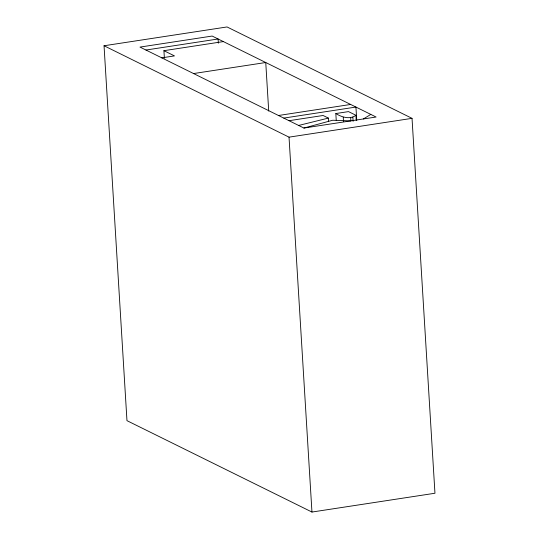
<?xml version="1.0" encoding="UTF-8"?>
<svg xmlns="http://www.w3.org/2000/svg" width="539" height="539" viewBox="0 0 539 539"><rect width="100%" height="100%" fill="white"/><g stroke="black" fill="none" stroke-linecap="round" stroke-linejoin="round"><path stroke-width="0.81" d="M336.235 120.244L335.824 113.547C341.537 117.172 350.006 119.833 355.929 115.279L356.232 120.298M363.387 118.957L370.819 114.409M303.915 128.053L376.094 117.017L212.157 36.052L139.978 47.082L303.915 128.053L332.704 120.237L350.68 120.904M298.653 125.446L328.386 118.095L328.588 121.443M104.04 45.754L227.04 26.95L412.032 118.344L434.96 493.246L311.96 512.05L126.968 420.656L104.04 45.754L289.025 137.149L412.032 118.344M145.948 50.033L218.093 38.983L218.349 43.167M164.382 58.205L163.923 50.679L223.362 41.591M161.767 57.848L174.474 55.901L163.923 50.679M193.568 73.553L265.747 62.517L268.712 111.054M278.542 115.481L350.66 104.458M283.804 118.088L355.935 107.059L356.751 120.453M289.066 120.696L323.117 115.487L328.386 118.095M335.824 113.547L348.504 111.607L355.929 115.279M352.856 117.158L353.112 121.342M350.68 117.489L350.882 120.837M343.235 117.219L343.491 121.403M289.025 137.149L311.96 512.05"/></g></svg>
